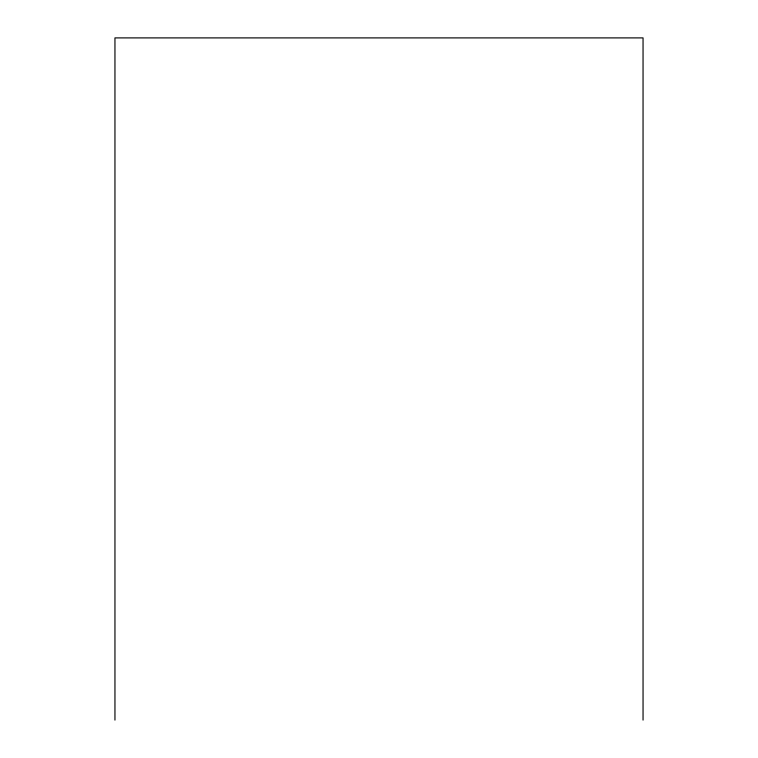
<?xml version="1.0" encoding="UTF-8"?>
<svg xmlns="http://www.w3.org/2000/svg" width="758" height="758" viewBox="0 0 758 758"><rect width="100%" height="100%" fill="white"/><g stroke="black" fill="none" stroke-linecap="round" stroke-linejoin="round"><path stroke-width="1.14" d="M643.049 720.1L643.049 37.9L114.951 37.9L114.951 720.1"/></g></svg>
